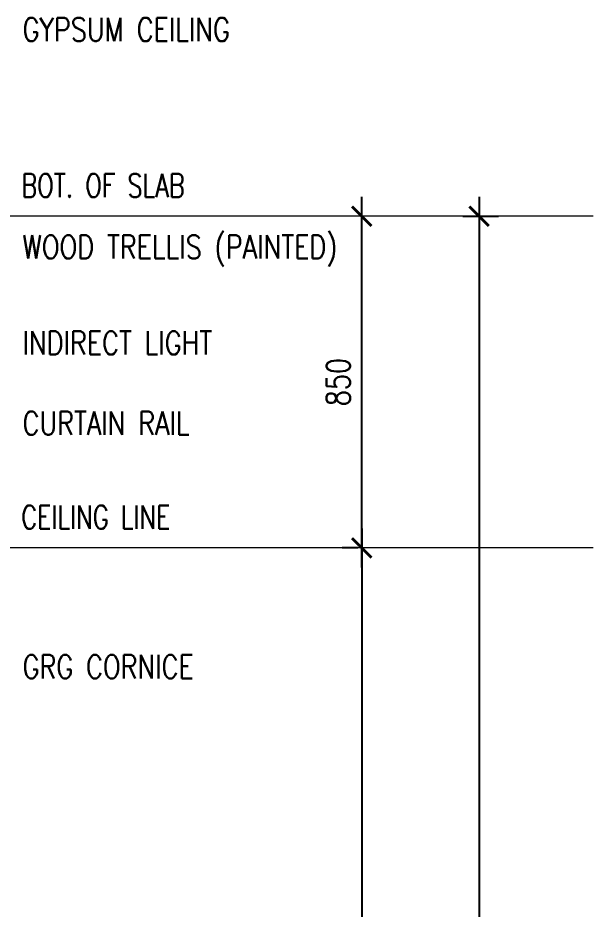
# Model space of a CAD drawing. Header units: inches. Extents: x -20583 to 399182, y -24453 to 525552.
# Drawn here: x 13861 to 15334, y 21237 to 23520 of the extents above; entities that cross this region are included whole.
import ezdxf

# ---------------------------------------------------------------- set-up
doc = ezdxf.new("R2010")
doc.units = ezdxf.units.IN
doc.header["$LTSCALE"] = 1000
doc.header["$MEASUREMENT"] = 0
doc.header["$PDMODE"] = 35
for name, pattern in [('DASHED', [0.75, 0.5, -0.25]), ('HIDDEN', [0.375, 0.25, -0.125]), ('HIDDEN2', [0.1875, 0.125, -0.0625])]:
    doc.linetypes.add(name, pattern=pattern)
doc.layers.add('A-DIM', color=9, linetype='Continuous')
doc.layers.add('A-Hidden', color=8, linetype='HIDDEN')
doc.layers.add('ID-NOTES', color=3, linetype='Continuous', lineweight=0)
doc.styles.add('grid_250', font='romans.shx', dxfattribs={"width": 0.75, "height": 0.75})
doc.styles.add('ID-ROMANS', font='romans.shx', dxfattribs={"width": 0.8})
doc.styles.add('ZZ-Dim All', font='romans.shx', dxfattribs={"width": 0.8})
doc.dimstyles.new('DIM-100', dxfattribs={"dimscale": 50, "dimtxt": 1.25, "dimasz": 1, "dimexe": 1, "dimexo": 1, "dimgap": 0.6, "dimtad": 1, "dimdec": 0, "dimrnd": 5, "dimdsep": 46, "dimtxsty": 'ZZ-Dim All', "dimblk1": 'ARCHTICK', "dimblk2": 'ARCHTICK', "dimsah": 1, "dimcen": 1, "dimdle": 1, "dimclrd": 256, "dimclre": 8, "dimclrt": 256, "dimazin": 2, "dimtfac": 1, "dimtdec": 0, "dimtix": 1, "dimtmove": 2, "dimatfit": 2, "dimfxl": 0.1, "dimtolj": 1, "dimtzin": 0, "dimlwd": -1, "dimlwe": -1, "dimarcsym": 0})

# ---------------------------------------------------------------- blocks, each defined once
blk = doc.blocks.new('_ARCHTICK')
at = {"color": 0, "linetype": 'ByBlock', "const_width": 0.15}
blk.add_lwpolyline([(-0.5, -0.5), (0.5, 0.5)], dxfattribs=at)
blk = doc.blocks.new('*D153')
at = {"layer": 'A-DIM', "transparency": 16777216}
blk.add_line((14741.9, 22212.6), (14741.9, 18812.1), dxfattribs=at)
at = {"layer": 'A-DIM', "color": 8, "linetype": 'HIDDEN2', "transparency": 16777216}
for p, q in [((14731.6, 22162.6), (14691.9, 22162.6)), ((14731.6, 18862.1), (14691.9, 18862.1))]:
    blk.add_line(p, q, dxfattribs=at)
at = {"layer": 'Defpoints', "color": 0, "transparency": 16777216}
for p in [(14781.6, 22162.6, 0), (14741.9, 18862.1), (14781.6, 18862.1, 0)]:
    blk.add_point(p, dxfattribs=at)
at = {"layer": 'A-DIM', "transparency": 16777216, "xscale": 50, "yscale": 50, "zscale": 50}
for p, rotation in [((14741.9, 22162.6), 90), ((14741.9, 18862.1), 270)]:
    blk.add_blockref('_ARCHTICK', p, dxfattribs=dict(at, rotation=rotation))
at = {"layer": 'A-DIM', "color": 3, "transparency": 16777216, "insert": (14681.9, 20512.3), "char_height": 60, "attachment_point": 5, "rotation": 90, "style": 'ZZ-Dim All'}
blk.add_mtext('\\A1;3300', dxfattribs=at)
blk = doc.blocks.new('*D154')
at = {"layer": 'A-DIM', "transparency": 16777216}
blk.add_line((15042.2, 23062.1), (15042.2, 18812.1), dxfattribs=at)
at = {"layer": 'A-DIM', "color": 8, "linetype": 'HIDDEN2', "transparency": 16777216}
for p, q in [((15001, 23012.1), (15092.2, 23012.1)), ((15054.4, 18862.1), (15092.2, 18862.1))]:
    blk.add_line(p, q, dxfattribs=at)
at = {"layer": 'Defpoints', "color": 0, "transparency": 16777216}
for p in [(14951, 23012.1, 0), (15004.4, 18862.1, 0), (15042.2, 18862.1)]:
    blk.add_point(p, dxfattribs=at)
at = {"layer": 'A-DIM', "transparency": 16777216, "xscale": 50, "yscale": 50, "zscale": 50}
for p, rotation in [((15042.2, 23012.1), 90), ((15042.2, 18862.1), 270)]:
    blk.add_blockref('_ARCHTICK', p, dxfattribs=dict(at, rotation=rotation))
at = {"layer": 'A-DIM', "color": 3, "transparency": 16777216, "insert": (14982.2, 20937.1), "char_height": 60, "attachment_point": 5, "rotation": 90, "style": 'ZZ-Dim All'}
blk.add_mtext('\\A1;4150', dxfattribs=at)
blk = doc.blocks.new('*D155')
at = {"layer": 'A-DIM', "transparency": 16777216}
blk.add_line((14741.9, 22112.6), (14741.9, 23062.1), dxfattribs=at)
at = {"layer": 'Defpoints', "color": 0, "transparency": 16777216}
for p in [(14741.9, 23012.1, 0), (14741.9, 23012.1), (14741.9, 22162.6, 0)]:
    blk.add_point(p, dxfattribs=at)
at = {"layer": 'A-DIM', "transparency": 16777216, "xscale": 50, "yscale": 50, "zscale": 50}
for p, rotation in [((14741.9, 23012.1), 90), ((14741.9, 22162.6), 270)]:
    blk.add_blockref('_ARCHTICK', p, dxfattribs=dict(at, rotation=rotation))
at = {"layer": 'A-DIM', "color": 3, "transparency": 16777216, "insert": (14681.9, 22587.3), "char_height": 60, "attachment_point": 5, "rotation": 90, "style": 'ZZ-Dim All'}
blk.add_mtext('\\A1;850', dxfattribs=at)

msp = doc.modelspace()

# ---------------------------------------------------------------- linework, layer by layer
at = {"layer": 'A-Hidden', "linetype": 'DASHED', "lineweight": 0, "ltscale": 10}
for p, q in [((15334.4, 23012.1, 0), (2054.3, 23012.1, 0)), ((15334.4, 22162.6, 0), (2054.3, 22162.6, 0))]:
    msp.add_line(p, q, dxfattribs=at)

# ---------------------------------------------------------------- texts
at = {"layer": 'ID-NOTES', "style": 'grid_250', "width": 0.75}
for s, p in [('BOT. OF SLAB ', (13870.2, 23061, -536.9)), ('CEILING LINE', (13870.2, 22211.5, -536.9))]:
    msp.add_text(s, height=60, rotation=360, dxfattribs=at).set_placement(p)
at = {"layer": 'ID-NOTES', "char_height": 60, "width": 771.843, "attachment_point": 1, "style": 'ID-ROMANS'}
for s, insert in [('GYPSUM CEILING', (13873.5, 23520.5, 0)), ('WOOD TRELLIS (PAINTED)', (13873.5, 22963.5, 0)), ('INDIRECT LIGHT', (13873.5, 22717.6, 0)), ('CURTAIN RAIL', (13873.5, 22511.9, 0)), ('GRG CORNICE', (13873.5, 21888.2, 0))]:
    msp.add_mtext(s, dxfattribs=dict(at, insert=insert))

# ---------------------------------------------------------------- dimensions: what is measured, and where the dimension line sits
at = {"layer": 'A-DIM'}
for base, p1, p2, picture, middle in [((14741.9126, 23012.0542, 0), (14741.9126, 22162.5545, 0), (14741.9126, 23012.0542, 0), '*D155', (14681.9126, 22587.3044, 0)), ((15042.2, 18862.1, 0), (14951, 23012.1, 0), (15004.4, 18862.1, 0), '*D154', (14982.2, 20937.1, 0)), ((14741.9126, 18862.0542, 0), (14781.6161, 22162.5545, 0), (14781.6161, 18862.0542, 0), '*D153', (14681.9126, 20512.3044, 0))]:
    dim = msp.add_linear_dim(base=base, p1=p1, p2=p2, angle=90, dimstyle='DIM-100', override={"dimtxt": 1.2, "dimclrt": 3}, dxfattribs=at)
    dim.commit()
    dim.dimension.update_dxf_attribs({"geometry": picture, "text_midpoint": middle})

doc.saveas('drawing.dxf')
